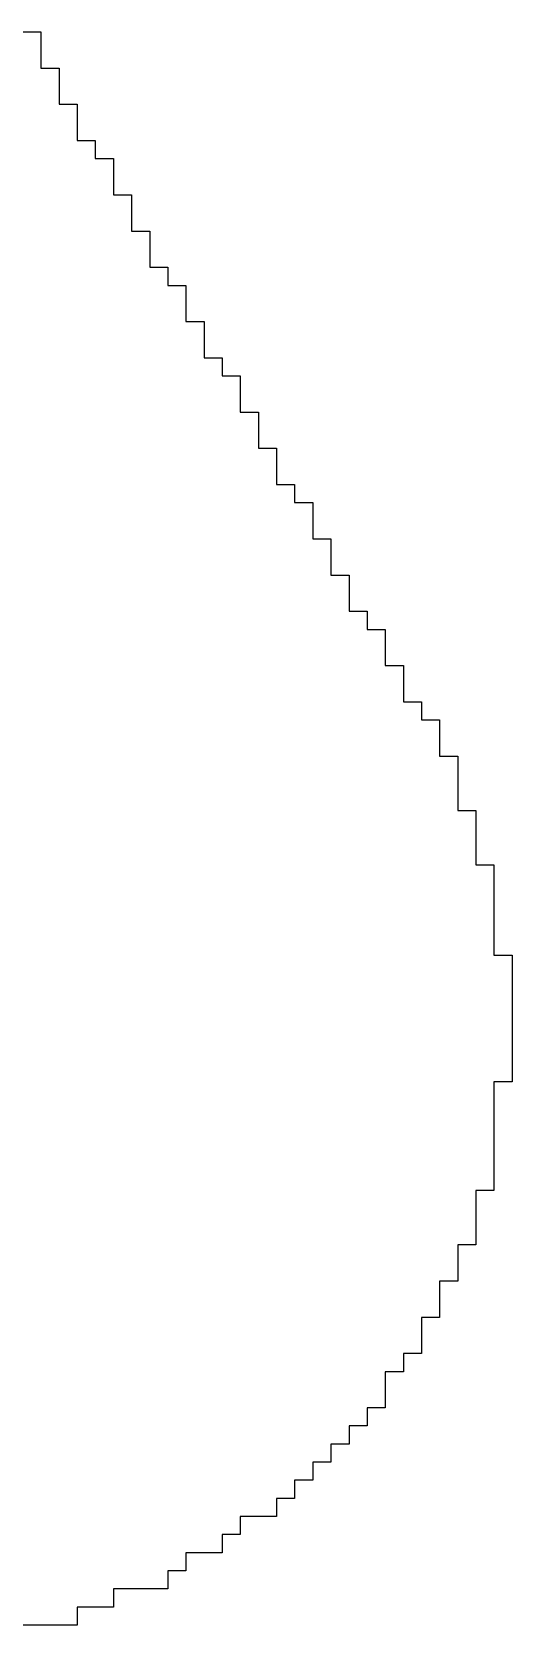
# Model space of a CAD drawing. Header units: millimetres. Extents: x 1.79 to 6.42, y 2.45 to 4.75.
# Drawn here: x 2.29142 to 2.30441, y 2.81176 to 2.8549 of the extents above; entities that cross this region are included whole.
import ezdxf

# ---------------------------------------------------------------- set-up
doc = ezdxf.new("R2010")
doc.units = ezdxf.units.MM
doc.header["$MEASUREMENT"] = 0
doc.layers.add('TopOverlay', color=2, linetype='Continuous')

msp = doc.modelspace()

# ---------------------------------------------------------------- linework, layer by layer
at = {"layer": 'TopOverlay'}
for p, q in [((2.291177, 2.854902), (2.291667, 2.854902)), ((2.291667, 2.854902), (2.291667, 2.853922)), ((2.291667, 2.853922), (2.292157, 2.853922)), ((2.292157, 2.853922), (2.292157, 2.852941)), ((2.292157, 2.852941), (2.292647, 2.852941)), ((2.292647, 2.852941), (2.292647, 2.851961)), ((2.292647, 2.851961), (2.293137, 2.851961)), ((2.293137, 2.851961), (2.293137, 2.851471)), ((2.293137, 2.851471), (2.293627, 2.851471)), ((2.293627, 2.851471), (2.293627, 2.85049)), ((2.293627, 2.85049), (2.294118, 2.85049)), ((2.294118, 2.85049), (2.294118, 2.84951)), ((2.294118, 2.84951), (2.294608, 2.84951)), ((2.294608, 2.84951), (2.294608, 2.848529)), ((2.294608, 2.848529), (2.295098, 2.848529)), ((2.295098, 2.848529), (2.295098, 2.848039)), ((2.295098, 2.848039), (2.295588, 2.848039)), ((2.295588, 2.848039), (2.295588, 2.847059)), ((2.295588, 2.847059), (2.296079, 2.847059)), ((2.296079, 2.847059), (2.296079, 2.846078)), ((2.296079, 2.846078), (2.296569, 2.846078)), ((2.296569, 2.846078), (2.296569, 2.845588)), ((2.296569, 2.845588), (2.297059, 2.845588)), ((2.297059, 2.845588), (2.297059, 2.844608)), ((2.297059, 2.844608), (2.297549, 2.844608)), ((2.297549, 2.844608), (2.297549, 2.843628)), ((2.297549, 2.843628), (2.298039, 2.843628)), ((2.298039, 2.843628), (2.298039, 2.842647)), ((2.298039, 2.842647), (2.298529, 2.842647)), ((2.298529, 2.842647), (2.298529, 2.842157)), ((2.298529, 2.842157), (2.29902, 2.842157)), ((2.29902, 2.842157), (2.29902, 2.841176)), ((2.29902, 2.841176), (2.29951, 2.841176)), ((2.29951, 2.841176), (2.29951, 2.840196)), ((2.29951, 2.840196), (2.3, 2.840196)), ((2.3, 2.840196), (2.3, 2.839216)), ((2.3, 2.839216), (2.30049, 2.839216)), ((2.30049, 2.839216), (2.30049, 2.838725)), ((2.30049, 2.838725), (2.30098, 2.838725)), ((2.30098, 2.838725), (2.30098, 2.837745)), ((2.30098, 2.837745), (2.301471, 2.837745)), ((2.301471, 2.837745), (2.301471, 2.836765)), ((2.301471, 2.836765), (2.301961, 2.836765)), ((2.301961, 2.836765), (2.301961, 2.836275)), ((2.301961, 2.836275), (2.302451, 2.836275)), ((2.302451, 2.836275), (2.302451, 2.835294)), ((2.302451, 2.835294), (2.302941, 2.835294)), ((2.302941, 2.835294), (2.302941, 2.833823)), ((2.302941, 2.833823), (2.303431, 2.833823)), ((2.303431, 2.833823), (2.303431, 2.832353)), ((2.303431, 2.832353), (2.303922, 2.832353)), ((2.303922, 2.832353), (2.303922, 2.829902)), ((2.303922, 2.829902), (2.304412, 2.829902)), ((2.304412, 2.829902), (2.304412, 2.826471)), ((2.304412, 2.826471), (2.303922, 2.826471)), ((2.303922, 2.826471), (2.303922, 2.823529)), ((2.303922, 2.823529), (2.303431, 2.823529)), ((2.303431, 2.823529), (2.303431, 2.822059)), ((2.303431, 2.822059), (2.302941, 2.822059)), ((2.302941, 2.822059), (2.302941, 2.821078)), ((2.302941, 2.821078), (2.302451, 2.821078)), ((2.302451, 2.821078), (2.302451, 2.820098)), ((2.302451, 2.820098), (2.301961, 2.820098)), ((2.301961, 2.820098), (2.301961, 2.819118)), ((2.301961, 2.819118), (2.301471, 2.819118)), ((2.301471, 2.819118), (2.301471, 2.818627)), ((2.301471, 2.818627), (2.30098, 2.818627)), ((2.30098, 2.818627), (2.30098, 2.817647)), ((2.30098, 2.817647), (2.30049, 2.817647)), ((2.30049, 2.817647), (2.30049, 2.817157)), ((2.30049, 2.817157), (2.3, 2.817157)), ((2.3, 2.817157), (2.3, 2.816667)), ((2.3, 2.816667), (2.29951, 2.816667)), ((2.29951, 2.816667), (2.29951, 2.816177)), ((2.29951, 2.816177), (2.29902, 2.816177)), ((2.29902, 2.816177), (2.29902, 2.815686)), ((2.29902, 2.815686), (2.298529, 2.815686)), ((2.298529, 2.815686), (2.298529, 2.815196)), ((2.298529, 2.815196), (2.298039, 2.815196)), ((2.298039, 2.815196), (2.298039, 2.814706)), ((2.298039, 2.814706), (2.297059, 2.814706)), ((2.297059, 2.814706), (2.297059, 2.814216)), ((2.297059, 2.814216), (2.296569, 2.814216)), ((2.296569, 2.814216), (2.296569, 2.813725)), ((2.296569, 2.813725), (2.295588, 2.813725)), ((2.295588, 2.813725), (2.295588, 2.813235)), ((2.295588, 2.813235), (2.295098, 2.813235)), ((2.295098, 2.813235), (2.295098, 2.812745)), ((2.295098, 2.812745), (2.293627, 2.812745)), ((2.293627, 2.812745), (2.293627, 2.812255)), ((2.293627, 2.812255), (2.292647, 2.812255)), ((2.292647, 2.812255), (2.292647, 2.811765)), ((2.292647, 2.811765), (2.290196, 2.811765))]:
    msp.add_line(p, q, dxfattribs=at)

doc.saveas('drawing.dxf')
